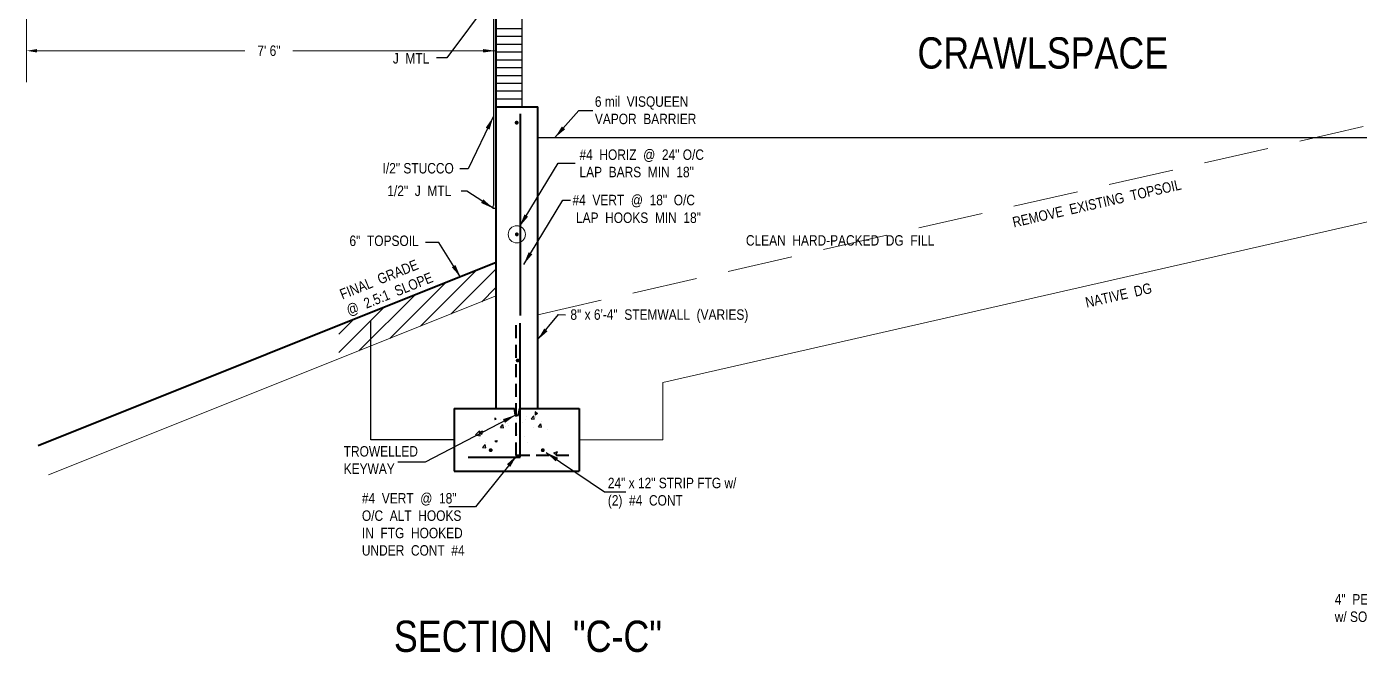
# Model space of a CAD drawing. Extents: x 1662 to 3024, y -14186 to -10515.
# Drawn here: x 1958.6 to 2214.5, y -14156.8 to -14036.7 of the extents above; entities that cross this region are included whole.
import ezdxf

# ---------------------------------------------------------------- set-up
doc = ezdxf.new("R2010")
doc.units = 0
doc.header["$LTSCALE"] = 50
doc.header["$MEASUREMENT"] = 0
doc.linetypes.add('DASHED', pattern=[0.75, 0.5, -0.25])
for name, color, linetype in [('CONCRETE', 7, 'CONTINUOUS'), ('FINFRAMING', 4, 'CONTINUOUS'), ('FLOOR_FRAMING', 3, 'CONTINUOUS'), ('TEXT', 250, 'CONTINUOUS'), ('WALLS', 5, 'CONTINUOUS')]:
    doc.layers.add(name, color=color, linetype=linetype)
doc.layers.add('FOUNDATION', color=7, linetype='CONTINUOUS', lineweight=40)
doc.layers.add('FOUNDATION TEXT', color=7, linetype='CONTINUOUS', lineweight=9)
doc.styles.add('ARCHENT', font='technical.ttf', dxfattribs={"height": 2})
doc.dimstyles.new('ARCHENTLTD', dxfattribs={"dimtxt": 2, "dimasz": 3, "dimexe": 6, "dimexo": 3, "dimgap": 2, "dimtad": 0, "dimdec": 3, "dimzin": 1, "dimdsep": 46, "dimlunit": 4, "dimtxsty": 'ARCHENT', "dimcen": 2, "dimadec": 0, "dimazin": 0, "dimtfac": 1, "dimtdec": 3, "dimtofl": 0, "dimtmove": 0, "dimatfit": 3, "dimfxl": 1, "dimfrac": 2, "dimtolj": 1, "dimtzin": 0, "dimarcsym": 0})

msp = doc.modelspace()

# ---------------------------------------------------------------- hatches: boundary and pattern name
at = {"layer": 'FOUNDATION', "lineweight": 9, "ltscale": 1.5}
h = msp.add_hatch(dxfattribs=at)
h.set_pattern_fill('ANSI31', color=3, scale=20, style=0)
h.set_pattern_definition([(45, (-9484.6394, -16084.8436), (-1.76776695, 1.76776695), [])])
h.paths.add_polyline_path([(2048.5717, -14088.509), (2048.5717, -14082.0468), (2018.5717, -14094.0468), (2018.5717, -14100.509)])

# ---------------------------------------------------------------- linework, layer by layer
at = {"layer": 'CONCRETE', "color": 7, "linetype": 'Continuous', "lineweight": 30, "ltscale": 0.25}
msp.add_line((2048.2481, -14031.2789), (2048.2481, -14071.0488), dxfattribs=at)
at = {"layer": 'CONCRETE', "color": 7, "linetype": 'Continuous', "lineweight": 40, "ltscale": 0.15}
msp.add_line((2053.3911, -14053.5045), (2053.3911, -14092.1814), dxfattribs=at)
at = {"layer": 'CONCRETE', "color": 35, "lineweight": 30, "ltscale": 1.5}
msp.add_line((2056.7481, -14058.0443), (2266.8069, -14058.0443), dxfattribs=at)
at = {"layer": 'CONCRETE', "color": 7, "linetype": 'Continuous', "lineweight": 30, "ltscale": 0.125}
for p, q in [((2048.2085, -14071.6488), (2048.2085, -14071.1488)), ((2048.7085, -14071.6488), (2048.2085, -14071.6488)), ((2048.7085, -14070.1488), (2048.7085, -14071.6488))]:
    msp.add_line(p, q, dxfattribs=at)
at = {"layer": 'CONCRETE', "lineweight": 30, "ltscale": 1.5}
for p, q in [((2024.6813, -14116.0443), (2024.6813, -14093.1334)), ((2040.7147, -14116.0443), (2024.6813, -14116.0443))]:
    msp.add_line(p, q, dxfattribs=at)
at = {"layer": 'CONCRETE', "color": 7, "linetype": 'DASHED', "lineweight": 40, "ltscale": 0.1}
for p, q in [((2052.6125, -14119.0443), (2052.6125, -14093.6897)), ((2062.7147, -14119.0443), (2052.6125, -14119.0443))]:
    msp.add_line(p, q, dxfattribs=at)
at = {"layer": 'CONCRETE', "color": 7, "linetype": 'Continuous', "lineweight": 40, "ltscale": 1.5}
for p, q in [((2053.3911, -14119.3711), (2053.3911, -14093.6897)), ((2043.3911, -14119.3711), (2053.3911, -14119.3711))]:
    msp.add_line(p, q, dxfattribs=at)
at = {"layer": 'CONCRETE', "lineweight": 20, "ltscale": 1.5}
for p, q in [((2080.7481, -14105.0371), (2080.7481, -14116.0443)), ((2080.7481, -14116.0443), (2064.7147, -14116.0443))]:
    msp.add_line(p, q, dxfattribs=at)
at = {"layer": 'CONCRETE', "ltscale": 1.5}
for p, q in [((2048.5398, -14111.8126), (2048.49, -14112.153)), ((2048.49, -14112.153), (2048.7725, -14112.0617)), ((2056.2272, -14110.6489), (2056.2573, -14111.2514)), ((2056.2573, -14111.2514), (2056.7246, -14110.9652)), ((2048.5289, -14116.2289), (2048.9339, -14116.1566)), ((2048.9339, -14116.1566), (2048.7965, -14116.4891))]:
    msp.add_line(p, q, dxfattribs=at)
at = {"layer": 'CONCRETE', "color": 7, "linetype": 'Continuous', "ltscale": 3}
for p, q in [((2049.2828, -14112.7955), (2049.2828, -14112.7955)), ((2049.526, -14112.1376), (2049.526, -14112.1376)), ((2050.0975, -14112.3372), (2050.0975, -14112.3372)), ((2050.4854, -14112.8254), (2050.4854, -14112.8254)), ((2050.8983, -14112.8587), (2050.8983, -14112.8587)), ((2052.6009, -14112.0076), (2052.6009, -14112.0076)), ((2053.8476, -14112.7815), (2053.8476, -14112.7815)), ((2054.3339, -14112.1553), (2054.3339, -14112.1553)), ((2054.5771, -14111.4974), (2054.5771, -14111.4974)), ((2055.4942, -14112.0321), (2055.9763, -14111.4576)), ((2055.4942, -14112.0321), (2056.0919, -14112.0844)), ((2056.0918, -14112.0844), (2055.9762, -14111.4576)), ((2056.2342, -14110.6396), (2056.7316, -14110.9751)), ((2056.3173, -14111.8243), (2056.3173, -14111.8243)), ((2056.3882, -14111.509), (2056.3882, -14111.509)), ((2057.4423, -14112.5658), (2057.4423, -14112.5658)), ((2044.8046, -14115.1243), (2045.5835, -14114.3126)), ((2044.8046, -14115.1243), (2045.694, -14115.2623)), ((2045.5106, -14114.6133), (2046.2108, -14114.3445)), ((2045.5106, -14114.6133), (2046.008, -14114.9488)), ((2045.6939, -14115.2623), (2045.5834, -14114.3126)), ((2046.0079, -14114.9488), (2046.2107, -14114.3445)), ((2049.5859, -14113.6909), (2050.068, -14113.1164)), ((2049.5859, -14113.6909), (2050.1837, -14113.7432)), ((2050.1835, -14113.7433), (2050.0679, -14113.1164)), ((2050.4989, -14113.4728), (2050.4989, -14113.4728)), ((2051.1268, -14113.3973), (2051.1268, -14113.3973)), ((2052.8816, -14115.021), (2052.8816, -14115.021)), ((2055.8372, -14113.6984), (2055.8372, -14113.6984)), ((2056.8817, -14113.554), (2057.3638, -14112.9795)), ((2056.8817, -14113.554), (2057.4795, -14113.6063)), ((2057.4793, -14113.6063), (2057.3637, -14112.9795)), ((2058.7134, -14114.02), (2058.7134, -14114.02)), ((2045.5937, -14115.798), (2045.5937, -14115.798)), ((2046.1582, -14117.5277), (2046.6403, -14116.9531)), ((2046.1582, -14117.5277), (2046.7559, -14117.58)), ((2046.7558, -14117.58), (2046.6401, -14116.9532)), ((2046.7188, -14116.5395), (2046.7188, -14116.5395)), ((2054.2123, -14115.4842), (2054.2123, -14115.4842)), ((2054.8116, -14116.5099), (2054.8116, -14116.5099)), ((2059.813, -14118.5477), (2060.5132, -14118.2789)), ((2059.813, -14118.5477), (2060.3104, -14118.8832)), ((2060.3103, -14118.8833), (2060.5131, -14118.279))]:
    msp.add_line(p, q, dxfattribs=at)
at = {"layer": 'CONCRETE', "color": 1, "linetype": 'Continuous', "ltscale": 1.5, "const_width": 0.375}
for points in [[(2052.8941, -14055.1682, -1), (2052.5191, -14055.1682, -1)], [(2052.9117, -14076.6143, -1), (2052.5367, -14076.6143, -1)], [(2053.0979, -14100.8242, -1), (2052.7229, -14100.8242, -1)]]:
    msp.add_lwpolyline(points, format="xyb", close=True, dxfattribs=at)
at = {"layer": 'CONCRETE', "color": 7, "linetype": 'Continuous', "ltscale": 1.5, "const_width": 0.375}
for points in [[(2047.5272, -14118.0443, 1), (2047.9022, -14118.0443, 1)], [(2057.9022, -14118.0443, -1), (2057.5272, -14118.0443, -1)]]:
    msp.add_lwpolyline(points, format="xyb", close=True, dxfattribs=at)
at = {"layer": 'FINFRAMING', "color": 7, "linetype": 'Continuous', "lineweight": 9, "ltscale": 0.25}
for p, q in [((2048.7892, -14112.0617), (2048.5392, -14111.8117)), ((2048.7892, -14116.4811), (2048.5392, -14116.2311))]:
    msp.add_line(p, q, dxfattribs=at)
at = {"layer": 'FLOOR_FRAMING', "color": 7, "linetype": 'Continuous'}
for p, q in [((2053.7849, -14052.0432), (2053.7849, -14028.0684)), ((2048.6598, -14037.0924), (2053.7849, -14037.0924)), ((2048.6598, -14038.5923), (2053.7849, -14038.5923)), ((2048.6598, -14040.0923), (2053.7849, -14040.0923)), ((2048.6598, -14041.5923), (2053.7849, -14041.5923)), ((2048.6598, -14043.0923), (2053.7848, -14043.0923)), ((2048.6598, -14044.5923), (2053.7849, -14044.5923)), ((2048.6598, -14046.0923), (2053.7849, -14046.0923)), ((2048.6598, -14047.5922), (2053.7849, -14047.5922)), ((2048.6598, -14049.0922), (2053.7849, -14049.0922)), ((2048.6598, -14050.5922), (2053.7849, -14050.5922)), ((2048.6598, -14052.0432), (2053.7894, -14052.0525))]:
    msp.add_line(p, q, dxfattribs=at)
at = {"layer": 'FOUNDATION', "ltscale": 1.5}
for p, q in [((2048.7481, -14110.0443), (2048.7481, -14028.0925)), ((2048.6602, -14052.1682), (2056.7481, -14052.1682)), ((2056.7481, -14110.0443), (2056.7481, -14052.1682)), ((2040.7147, -14110.0443), (2052.2724, -14110.0443)), ((2040.7147, -14110.0443), (2040.7147, -14122.0443)), ((2053.2762, -14110.0443), (2064.7147, -14110.0443)), ((2064.7147, -14110.0443), (2064.7147, -14122.0443)), ((2040.7147, -14122.0443), (2064.7147, -14122.0443))]:
    msp.add_line(p, q, dxfattribs=at)
at = {"layer": 'FOUNDATION', "linetype": 'DASHED', "lineweight": 9, "ltscale": 0.5}
msp.add_line((2056.7481, -14092.0443), (2266.526, -14044.2452), dxfattribs=at)
at = {"layer": 'FOUNDATION', "lineweight": 20, "ltscale": 1.5}
msp.add_line((2080.7481, -14105.0371), (2240.7531, -14068.579), dxfattribs=at)
at = {"layer": 'FOUNDATION', "color": 3, "ltscale": 1.5}
msp.add_line((1960.8554, -14117.1333), (2048.7481, -14081.9762), dxfattribs=at)
at = {"layer": 'FOUNDATION', "color": 3, "lineweight": 20, "ltscale": 1.5}
msp.add_line((1962.8631, -14122.7924), (2048.7481, -14088.4384), dxfattribs=at)
at = {"layer": 'FOUNDATION', "color": 7, "linetype": 'Continuous', "ltscale": 0.5}
for p, q in [((2052.4875, -14111.3129), (2052.2724, -14110.0443)), ((2053.0649, -14111.3125), (2053.28, -14110.0443))]:
    msp.add_line(p, q, dxfattribs=at)
at = {"layer": 'FOUNDATION', "color": 7, "linetype": 'Continuous', "ltscale": 0.125}
msp.add_line((2052.4875, -14111.3129), (2053.0649, -14111.3125), dxfattribs=at)
at = {"layer": 'FOUNDATION TEXT', "color": 7, "linetype": 'Continuous', "ltscale": 0.15}
msp.add_circle((2052.7242, -14076.6143), 1.649, dxfattribs=at)
at = {"layer": 'TEXT', "color": 3, "linetype": 'Continuous', "lineweight": 20, "ltscale": 0.25}
msp.add_solid([(2046.2224, -14041.0452), (2046.2224, -14041.7119), (2048.6598, -14041.3786)], dxfattribs=at)
at = {"layer": 'TEXT', "color": 7, "linetype": 'Continuous', "lineweight": 20, "ltscale": 0.25}
msp.add_solid([(2046.2224, -14041.0452), (2046.2224, -14041.7119), (2048.2224, -14041.3786)], dxfattribs=at)
at = {"layer": 'WALLS', "color": 3, "linetype": 'Continuous', "lineweight": 20, "ltscale": 0.125}
for p, q in [((1958.6448, -14028.4696), (1958.6448, -14047.3786)), ((1960.6448, -14041.3786), (2000.5497, -14041.3786)), ((2048.6598, -14041.3786), (2009.755, -14041.3786))]:
    msp.add_line(p, q, dxfattribs=at)
at = {"layer": 'WALLS', "color": 3, "linetype": 'Continuous', "lineweight": -3, "ltscale": 0.125}
msp.add_solid([(1960.6448, -14041.0452), (1960.6448, -14041.7119), (1958.6448, -14041.3786)], dxfattribs=at)

# ---------------------------------------------------------------- texts
at = {"layer": 'CONCRETE', "color": 7, "linetype": 'Continuous', "lineweight": 9, "ltscale": 0.125, "width": 36.0625, "attachment_point": 1, "style": 'ARCHENT'}
for s, insert, char_height in [('CRAWLSPACE', (2129.6409, -14038.7909), 6), ('6 mil  VISQUEEN  \\PVAPOR  BARRIER', (2067.7133, -14050.1258), 2)]:
    msp.add_mtext(s, dxfattribs=dict(at, insert=insert, char_height=char_height))
at = {"layer": 'CONCRETE', "color": 7, "linetype": 'Continuous', "lineweight": 9, "ltscale": 0.125, "attachment_point": 1, "style": 'ARCHENT'}
for s, insert, char_height in [('J  MTL', (2028.9335, -14041.8244), 2), ('I/2" STUCCO', (2026.9628, -14062.9247), 2), ('6"  TOPSOIL', (2020.607, -14076.848), 2), ('4"  PERF  CORR  DRAIN\\Pw/ SOCK, PITCH  TO  SUMP  PUMP', (2209.7303, -14145.6683), 2), ('SECTION  "C-C"', (2029.1423, -14150.7576), 6)]:
    msp.add_mtext(s, dxfattribs=dict(at, insert=insert, char_height=char_height))
at = {"layer": 'FOUNDATION TEXT', "color": 7, "linetype": 'Continuous', "lineweight": 9, "ltscale": 0.15, "char_height": 2, "attachment_point": 1, "style": 'ARCHENT'}
for s, insert, width in [('#4  HORIZ  @  24" O/C\\PLAP  BARS  MIN  18"', (2064.7616, -14060.3176), 30.1875), ('CLEAN  HARD-PACKED  DG  FILL', (2096.7079, -14076.7699), 51.732692), ('#4  VERT  @  18"\\PO/C  ALT  HOOKS  \\PIN  FTG  HOOKED\\PUNDER  CONT  #4', (2022.9949, -14126.2697), 36.125)]:
    msp.add_mtext(s, dxfattribs=dict(at, insert=insert, width=width))
at = {"layer": 'FOUNDATION TEXT', "color": 7, "linetype": 'Continuous', "lineweight": 9, "ltscale": 0.15, "char_height": 2, "width": 51.732692, "attachment_point": 1, "rotation": 12.785361, "style": 'ARCHENT'}
for s, insert in [('REMOVE  EXISTING  TOPSOIL', (2147.695, -14073.3529)), ('NATIVE  DG', (2161.6852, -14088.7588))]:
    msp.add_mtext(s, dxfattribs=dict(at, insert=insert))
at = {"layer": 'FOUNDATION TEXT', "color": 7, "linetype": 'Continuous', "lineweight": 9, "ltscale": 0.125, "char_height": 2, "attachment_point": 1, "style": 'ARCHENT'}
for s, insert in [('1/2"  J  MTL', (2027.8735, -14067.2583)), ('TROWELLED\\PKEYWAY', (2019.4999, -14117.261))]:
    msp.add_mtext(s, dxfattribs=dict(at, insert=insert))
at = {"layer": 'FOUNDATION TEXT', "color": 7, "linetype": 'Continuous', "lineweight": 9, "ltscale": 0.15, "char_height": 2, "attachment_point": 1, "style": 'ARCHENT'}
for s, insert in [('#4  VERT  @  18"  O/C', (2063.4172, -14069.0238)), ('LAP  HOOKS  MIN  18"', (2064.0832, -14072.4172)), ('8" x 6\'-4"  STEMWALL  (VARIES)', (2063.0192, -14091.0095))]:
    msp.add_mtext(s, dxfattribs=dict(at, insert=insert))
at = {"layer": 'FOUNDATION TEXT', "color": 7, "linetype": 'Continuous', "lineweight": 9, "ltscale": 0.125, "insert": (2018.5148, -14087.2921), "char_height": 2, "width": 22.375, "attachment_point": 1, "rotation": 21.870464, "style": 'ARCHENT'}
msp.add_mtext('FINAL  GRADE\\P@  2.5:1  SLOPE', dxfattribs=at)
at = {"layer": 'FOUNDATION TEXT', "color": 7, "linetype": 'Continuous', "lineweight": 9, "ltscale": 0.05, "insert": (2070.2017, -14123.3359), "char_height": 2, "attachment_point": 1, "style": 'ARCHENT'}
msp.add_mtext('24" x 12" STRIP FTG w/\\P(2)  #4  CONT', dxfattribs=at)
at = {"layer": 'WALLS', "color": 3, "linetype": 'Continuous', "lineweight": 20, "ltscale": 0.125, "insert": (2005.1524, -14041.3786), "char_height": 2, "attachment_point": 5, "style": 'ARCHENT'}
msp.add_mtext('7\' 6"', dxfattribs=at)

# ---------------------------------------------------------------- leaders
at = {"layer": 'CONCRETE', "color": 7, "linetype": 'Continuous', "lineweight": 9, "ltscale": 0.125}
msp.add_leader([(2047.8112, -14031.2789), (2039.2905, -14042.7013), (2037.3305, -14042.7013)], dimstyle='ARCHENTLTD', override={"dimasz": 2.5, "dimgap": 2, "dimtad": 0}, dxfattribs=at)
at = {"layer": 'CONCRETE', "color": 7, "lineweight": 9, "ltscale": 0.25}
msp.add_leader([(2048.2155, -14054.0699), (2043.388, -14064.0585), (2041.8018, -14064.0585)], dimstyle='ARCHENTLTD', override={"dimasz": 2.5, "dimgap": 2, "dimtad": 0}, dxfattribs=at)
at = {"layer": 'CONCRETE', "color": 7, "linetype": 'Continuous', "lineweight": 20, "ltscale": 0.125}
msp.add_leader([(2060.0383, -14058.0443), (2064.6174, -14052.8655), (2067.3051, -14052.8655)], dimstyle='ARCHENTLTD', override={"dimasz": 2.5, "dimgap": 2, "dimtad": 0}, dxfattribs=at)
at = {"layer": 'CONCRETE', "color": 7, "linetype": 'Continuous', "ltscale": 0.125}
for points in [[(2048.1866, -14071.616), (2043.1164, -14068.2928), (2042.023, -14068.2928)], [(2041.9412, -14084.8302), (2037.7457, -14078.198), (2035.1926, -14078.198)]]:
    msp.add_leader(points, dimstyle='ARCHENTLTD', override={"dimasz": 2.5, "dimgap": 2, "dimtad": 0}, dxfattribs=at)
at = {"layer": 'FOUNDATION TEXT', "color": 7, "linetype": 'Continuous', "ltscale": 0.15}
for points in [[(2053.2473, -14075.1414), (2060.6801, -14062.9419), (2063.9121, -14062.9419)], [(2054.0558, -14082.3792), (2061.542, -14070.0464), (2063.0502, -14070.0464)], [(2056.7186, -14096.8804), (2060.7575, -14091.991), (2062.0779, -14092.0686)]]:
    msp.add_leader(points, dimstyle='ARCHENTLTD', override={"dimasz": 2.5, "dimgap": 2, "dimtad": 0}, dxfattribs=at)
at = {"layer": 'FOUNDATION TEXT', "color": 7, "lineweight": 20, "ltscale": 0.25}
for points in [[(2052.4843, -14111.2869), (2035.1161, -14120.3115), (2029.8667, -14120.3115)], [(2052.7115, -14119.0469), (2044.8012, -14128.9269), (2039.6607, -14128.9269)]]:
    msp.add_leader(points, dimstyle='ARCHENTLTD', override={"dimasz": 2.5, "dimgap": 2, "dimtad": 0}, dxfattribs=at)
at = {"layer": 'FOUNDATION TEXT', "color": 7, "linetype": 'Continuous', "lineweight": 9, "ltscale": 0.05}
msp.add_leader([(2058.3437, -14118.4583), (2069.5687, -14126.0252), (2073.629, -14126.0264)], dimstyle='ARCHENTLTD', override={"dimasz": 2.5, "dimgap": 2, "dimtad": 0}, dxfattribs=at)

doc.saveas('drawing.dxf')
